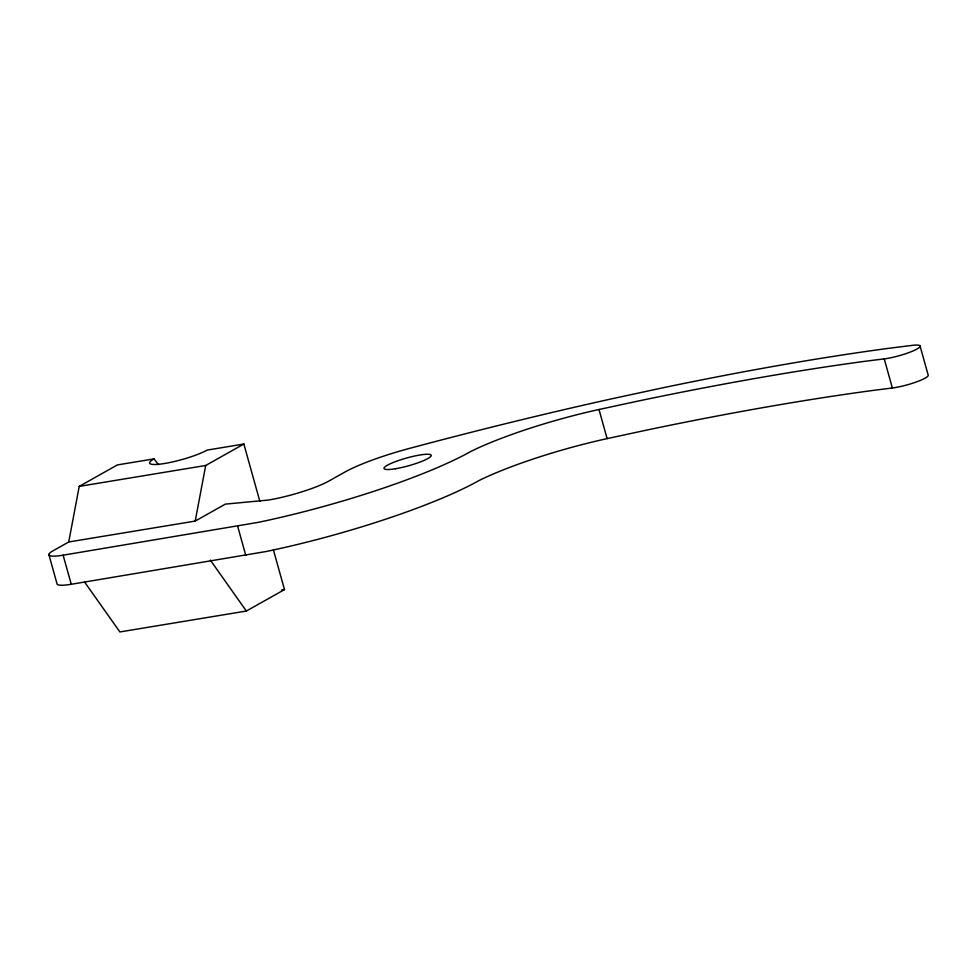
<?xml version="1.0" encoding="UTF-8"?>
<svg xmlns="http://www.w3.org/2000/svg" width="977" height="977" viewBox="0 0 977 977"><rect width="100%" height="100%" fill="white"/><g stroke="black" fill="none" stroke-linecap="round" stroke-linejoin="round"><path stroke-width="1.47" d="M68.72 541.979L195.205 521.083L225.333 504.132L268.296 500.065A45.956 7.511 -15.6 0 0 329.115 480.916L344.368 472.343A76.597 12.506 -15.6 0 1 409.021 448.528A835.042 136.389 -15.6 0 1 612.603 398.628L661.771 388.028A835.042 136.389 -15.6 0 1 887.25 348.508L912.188 345.37A22.727 3.713 -15.6 0 1 915.083 350.01A22.727 3.713 -15.6 0 1 884.234 358.889L864.376 361.38A835.042 136.389 -15.6 0 0 638.897 400.9L598.999 409.497A124.201 20.285 -15.6 0 0 470.853 451.435A184.409 30.116 -15.6 0 1 258.05 522.39L63.126 555.18A30.641 5.007 -15.6 0 1 53.088 550.772L68.72 541.979L79.235 486.387L117.362 464.93L154.048 458.872A32.168 5.251 -15.6 0 0 164.588 463.489A32.168 5.251 -15.6 0 0 207.161 450.092L243.847 444.022L259.858 501.372M195.205 521.083L205.707 465.479L243.847 444.022M84.755 582.268L119.878 631.948L246.351 611.04L284.49 589.595L273.401 549.892M48.85 554.509L56.984 583.623A30.641 5.007 -15.6 0 0 71.26 584.283L266.171 551.504A184.409 30.116 -15.6 0 0 478.986 480.55A124.201 20.285 -15.6 0 1 607.12 438.612L647.03 430.014A835.042 136.389 -15.6 0 1 872.498 390.495L892.355 387.991A22.727 3.713 -15.6 0 0 916.573 381.873A22.727 3.713 -15.6 0 0 928.15 374.973L920.016 345.858M79.235 486.387L205.707 465.479M281.474 590.084L284.49 589.595M154.048 458.872L158.494 464.661M210.36 560.126L246.351 611.04M884.234 358.889L892.355 387.991M598.999 409.497L607.12 438.612M237.68 526.334L245.801 555.449M63.126 555.18L71.26 584.283M395.404 468.752A24.51 4.006 -15.6 0 0 431.236 455.563A24.51 4.006 -15.6 0 0 396.186 461.352A24.51 4.006 -15.6 0 0 395.404 468.752"/></g></svg>
